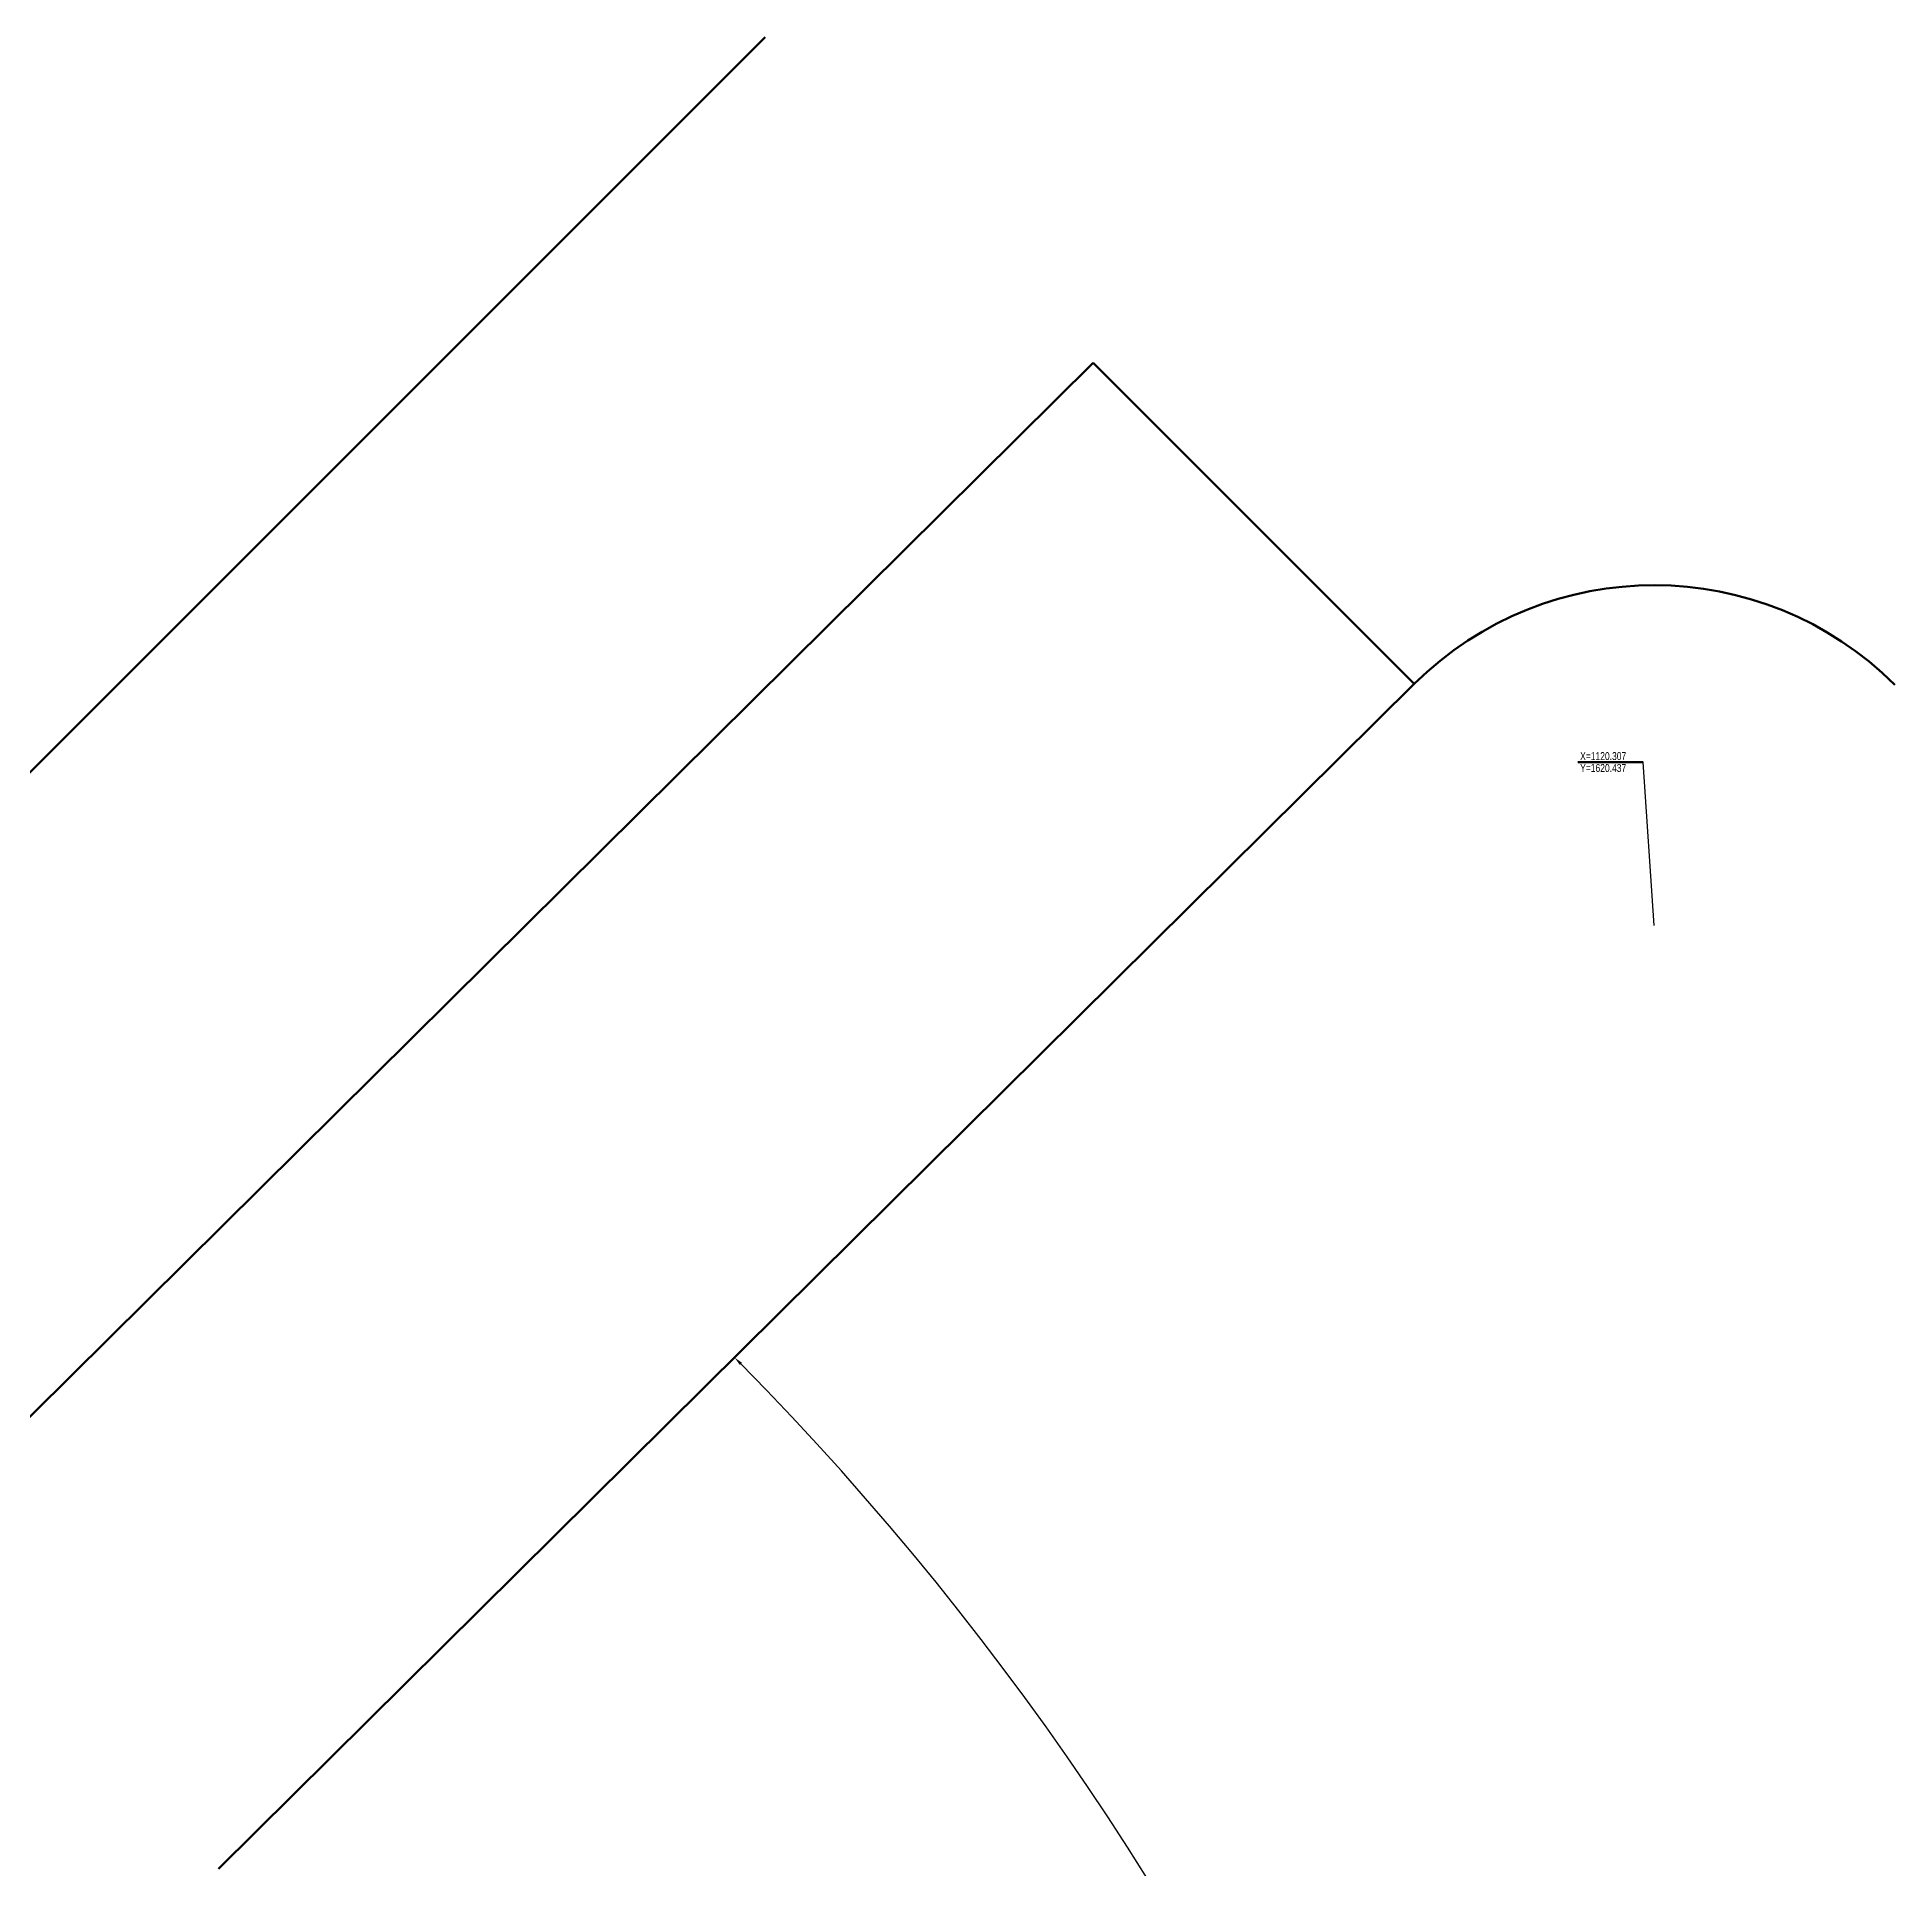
# Model space of a CAD drawing. Header units: millimetres. Extents: x -2780 to 588, y -1586 to 1705.
# Drawn here: x -1756 to -938, y -831 to -24 of the extents above; entities that cross this region are included whole.
import ezdxf
from ezdxf.enums import TextEntityAlignment as Align

# ---------------------------------------------------------------- set-up
doc = ezdxf.new("R2010")
doc.units = ezdxf.units.MM
doc.header["$LTSCALE"] = 3
doc.linetypes.add('DASHED', pattern=[19.05, 12.7, -6.35])
doc.layers.add('Coord_bz', color=3, linetype='Continuous')
doc.layers.add('粗实线', color=7, linetype='Continuous', lineweight=50)
doc.layers.add('虚线', color=2, linetype='DASHED', lineweight=25)
doc.styles.add('Dim_ZB', font='txt', dxfattribs={"width": 0.8})
doc.styles.add('国标汉字3.5', font='gbeitc.shx', dxfattribs={"height": 3.5, "bigfont": 'gbcbig.shx'})
doc.dimstyles.new('国标尺寸', dxfattribs={"dimtxt": 3.5, "dimasz": 4, "dimexe": 2, "dimexo": 0, "dimgap": 1, "dimtad": 1, "dimtoh": 1, "dimdec": 0, "dimdsep": 46, "dimtxsty": '国标汉字3.5', "dimcen": 3.5, "dimaunit": 1, "dimadec": 0, "dimazin": 1, "dimtfac": 1, "dimtdec": 0, "dimtmove": 0, "dimatfit": 3, "dimfxl": 1, "dimarcsym": 2})

# ---------------------------------------------------------------- blocks, each defined once
blk = doc.blocks.new('*U39')
at = {"color": 255, "linetype": 'ByBlock', "lineweight": 211}
blk.add_line((0, 0), (-28.87, 0), dxfattribs=at)
at = {"color": 255, "linetype": 'ByBlock', "lineweight": 211, "style": 'Dim_ZB', "width": 0.8}
blk.add_text(' X=1120.307 ', height=3.5, dxfattribs=at).set_placement((-28.87, 0.88))
blk.add_text(' Y=1620.437 ', height=3.5, dxfattribs=at).set_placement((-28.87, -0.87), align=Align.TOP_LEFT)
blk = doc.blocks.new('*D85')
at = {"layer": 'Defpoints', "color": 0, "linetype": 'ByBlock', "lineweight": 211, "transparency": 16777216}
for p in [(-1149.69, -309.31), (-1676.41, -831.43), (-1110.76, -1196.1), (-1458.31, -1536.16), (-114.53, -1536.16)]:
    blk.add_point(p, dxfattribs=at)
at = {"layer": '虚线', "color": 0, "linetype": 'ByBlock', "lineweight": -2, "transparency": 16777216}
blk.add_arc((-2387.34, -1536.16), 1321.1, 0.17348, 44.5754, dxfattribs=at)
at = {"layer": '虚线', "color": 0, "linetype": 'ByBlock', "lineweight": 211, "transparency": 16777216}
for points in [[(-1446.76, -609.41), (-1445.81, -608.48), (-1449.1, -606.1)], [(-1065.58, -1532.16), (-1066.91, -1532.16), (-1066.24, -1536.16)]]:
    blk.add_solid(points, dxfattribs=at)
at = {"layer": '虚线', "color": 0, "linetype": 'ByBlock', "lineweight": 211, "transparency": 16777216, "insert": (-1163.15, -1032.22), "char_height": 3.5, "attachment_point": 5, "rotation": 292.37444, "style": '国标汉字3.5'}
blk.add_mtext('45°', dxfattribs=at)

msp = doc.modelspace()

# ---------------------------------------------------------------- linework, layer by layer
at = {"layer": '粗实线', "color": 255, "lineweight": 211}
for p, q in [((-1435.57, -24.36), (-1959.54, -548.33)), ((-1291.11, -167.88), (-1817.84, -690.02)), ((-1149.69, -309.31), (-1676.41, -831.43))]:
    msp.add_line(p, q, dxfattribs=at)
msp.add_arc((-1044.09, -415.84), 150, 45, 134.74888, dxfattribs=at)
at = {"layer": '虚线', "color": 255, "linetype": 'ByBlock', "lineweight": 211}
msp.add_line((-1291.11, -167.88), (-1149.69, -309.31), dxfattribs=at)

# ---------------------------------------------------------------- block references
at = {"layer": 'Coord_bz', "color": 255, "linetype": 'ByBlock', "lineweight": 211}
msp.add_blockref('*U39', (-1048.81, -343.76), dxfattribs=at)

# ---------------------------------------------------------------- dimensions: what is measured, and where the dimension line sits
at = {"layer": '虚线', "color": 255, "linetype": 'ByBlock', "lineweight": 211}
dim = msp.add_angular_dim_2l(base=(-1110.76, -1196.1), line1=((-1458.31, -1536.16), (-114.53, -1536.16)), line2=((-1149.69, -309.31), (-1676.41, -831.43)), dimstyle='国标尺寸', dxfattribs=at)
dim.commit()
dim.dimension.update_dxf_attribs({"geometry": '*D85', "text_midpoint": (-1163.15, -1032.22)})

# ---------------------------------------------------------------- leaders
at = {"layer": 'Coord_bz', "color": 255, "linetype": 'ByBlock', "lineweight": 211}
msp.add_leader([(-1044.09, -415.84), (-1048.81, -343.76)], dimstyle='国标尺寸', override={"dimzin": 0, "dimldrblk": 'None'}, dxfattribs=at)

doc.saveas('drawing.dxf')
